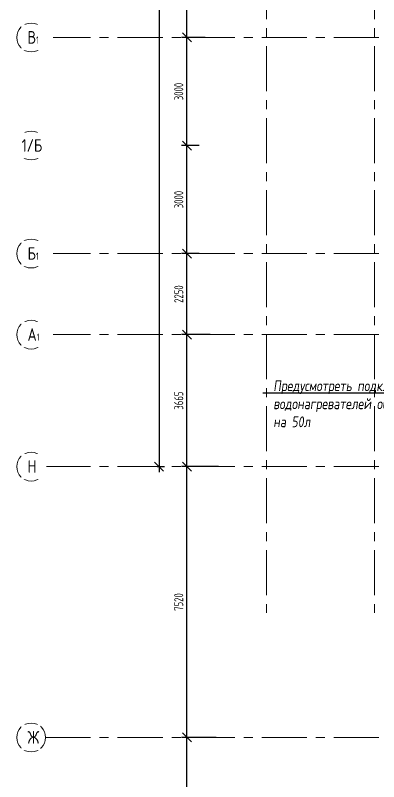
# Model space of a CAD drawing. Header units: millimetres. Extents: x -13407 to 8063098, y -2635 to 109271.
# Drawn here: x -13404 to -3318, y 18733 to 40010 of the extents above; entities that cross this region are included whole.
import ezdxf
from ezdxf import colors
from ezdxf.entities.mleader import LeaderData, LeaderLine
from ezdxf.math import Vec2, Vec3

# ---------------------------------------------------------------- set-up
doc = ezdxf.new("R2010")
doc.units = ezdxf.units.MM
doc.linetypes.add('CENTER', pattern=[2, 1.25, -0.25, 0.25, -0.25])
doc.layers.get('Defpoints').update_dxf_attribs({"color": 6})
doc.layers.add('АР_Оси', color=193, linetype='Continuous', lineweight=9)
doc.layers.add('АР_Оси размеры', color=164, linetype='Continuous', lineweight=9)
doc.layers.add('ТХ ОБОРУДОВАНИЕ', color=250, linetype='Continuous')
doc.styles.add('Архитект', font='isocpeur.ttf', dxfattribs={"width": 0.8, "oblique": 8})
doc.styles.add('ГОСТ 2.304', font='isocpeur.ttf', dxfattribs={"width": 0.7})
doc.dimstyles.new('СПДС', dxfattribs={"dimscale": 100, "dimtxt": 2.5, "dimasz": 2.5, "dimexe": 1.5, "dimexo": 0, "dimgap": 1, "dimtad": 1, "dimdec": 0, "dimrnd": 1, "dimtxsty": 'ГОСТ 2.304', "dimblk": 'OBLIQUE', "dimcen": 2.5, "dimdle": 1.5, "dimadec": 0, "dimazin": 2, "dimtfac": 0.75, "dimtdec": 0, "dimtmove": 1, "dimatfit": 3, "dimfxl": 1, "dimtolj": 1, "dimarcsym": 1})

# ---------------------------------------------------------------- blocks, each defined once
blk = doc.blocks.new('_Oblique')
at = {"color": 253, "linetype": 'ByBlock', "lineweight": -2}
blk.add_line((-0.5, -0.5), (0.5, 0.5), dxfattribs=at)
blk = doc.blocks.new('*D518')
at = {"layer": 'Defpoints', "color": 0, "ltscale": 100, "transparency": 16777216}
for p in [(-8643, 19960), (-7825, 19960), (-8293, 15790)]:
    blk.add_point(p, dxfattribs=at)
at = {"layer": 'АР_Оси размеры', "color": 253, "lineweight": -2, "ltscale": 100, "transparency": 16777216}
for p, q in [((-8643, 15640), (-8643, 20110)), ((-7825, 19960), (-8793, 19960)), ((-8293, 15790), (-8793, 15790))]:
    blk.add_line(p, q, dxfattribs=at)
at = {"layer": 'АР_Оси размеры', "color": 253, "lineweight": -2, "ltscale": 100, "transparency": 16777216, "xscale": 250, "yscale": 250, "zscale": 250}
for p, rotation in [((-8643, 19960), 90), ((-8643, 15790), 270)]:
    blk.add_blockref('_Oblique', p, dxfattribs=dict(at, rotation=rotation))
at = {"layer": 'АР_Оси размеры', "color": 253, "ltscale": 100, "transparency": 16777216, "insert": (-8868, 17875), "char_height": 250, "attachment_point": 5, "rotation": 90, "style": 'ГОСТ 2.304'}
blk.add_mtext('\\A1;4170', dxfattribs=at)
blk = doc.blocks.new('*D519')
at = {"layer": 'Defpoints', "color": 0, "ltscale": 100, "transparency": 16777216}
for p in [(-8643, 27480), (-7764, 27480), (-7825, 19960)]:
    blk.add_point(p, dxfattribs=at)
at = {"layer": 'АР_Оси размеры', "color": 253, "lineweight": -2, "ltscale": 100, "transparency": 16777216}
for p, q in [((-7764, 27480), (-8793, 27480)), ((-8643, 19810), (-8643, 27630)), ((-7825, 19960), (-8793, 19960))]:
    blk.add_line(p, q, dxfattribs=at)
at = {"layer": 'АР_Оси размеры', "color": 253, "lineweight": -2, "ltscale": 100, "transparency": 16777216, "xscale": 250, "yscale": 250, "zscale": 250}
for p, rotation in [((-8643, 27480), 90), ((-8643, 19960), 270)]:
    blk.add_blockref('_Oblique', p, dxfattribs=dict(at, rotation=rotation))
at = {"layer": 'АР_Оси размеры', "color": 253, "ltscale": 100, "transparency": 16777216, "insert": (-8868, 23720), "char_height": 250, "attachment_point": 5, "rotation": 90, "style": 'ГОСТ 2.304'}
blk.add_mtext('\\A1;7520', dxfattribs=at)
blk = doc.blocks.new('*D520')
at = {"layer": 'Defpoints', "color": 0, "ltscale": 100, "transparency": 16777216}
for p in [(-8643, 31145), (-7994, 31145), (-7764, 27480)]:
    blk.add_point(p, dxfattribs=at)
at = {"layer": 'АР_Оси размеры', "color": 253, "lineweight": -2, "ltscale": 100, "transparency": 16777216}
for p, q in [((-8643, 27330), (-8643, 31295)), ((-7994, 31145), (-8793, 31145)), ((-7764, 27480), (-8793, 27480))]:
    blk.add_line(p, q, dxfattribs=at)
at = {"layer": 'АР_Оси размеры', "color": 253, "lineweight": -2, "ltscale": 100, "transparency": 16777216, "xscale": 250, "yscale": 250, "zscale": 250}
for p, rotation in [((-8643, 31145), 90), ((-8643, 27480), 270)]:
    blk.add_blockref('_Oblique', p, dxfattribs=dict(at, rotation=rotation))
at = {"layer": 'АР_Оси размеры', "color": 253, "ltscale": 100, "transparency": 16777216, "insert": (-8868, 29313), "char_height": 250, "attachment_point": 5, "rotation": 90, "style": 'ГОСТ 2.304'}
blk.add_mtext('\\A1;3665', dxfattribs=at)
blk = doc.blocks.new('*D462')
at = {"layer": 'Defpoints', "color": 0, "ltscale": 100, "transparency": 16777216}
for p in [(-8643, 33395), (-8301, 33395), (-7994, 31145)]:
    blk.add_point(p, dxfattribs=at)
at = {"layer": 'АР_Оси размеры', "color": 253, "lineweight": -2, "ltscale": 100, "transparency": 16777216}
for p, q in [((-8643, 30995), (-8643, 33545)), ((-8301, 33395), (-8793, 33395)), ((-7994, 31145), (-8793, 31145))]:
    blk.add_line(p, q, dxfattribs=at)
at = {"layer": 'АР_Оси размеры', "color": 253, "lineweight": -2, "ltscale": 100, "transparency": 16777216, "xscale": 250, "yscale": 250, "zscale": 250}
for p, rotation in [((-8643, 33395), 90), ((-8643, 31145), 270)]:
    blk.add_blockref('_Oblique', p, dxfattribs=dict(at, rotation=rotation))
at = {"layer": 'АР_Оси размеры', "color": 253, "ltscale": 100, "transparency": 16777216, "insert": (-8868, 32270), "char_height": 250, "attachment_point": 5, "rotation": 90, "style": 'ГОСТ 2.304'}
blk.add_mtext('\\A1;2250', dxfattribs=at)
blk = doc.blocks.new('*D463')
at = {"layer": 'Defpoints', "color": 0, "ltscale": 100, "transparency": 16777216}
for p in [(-8643, 36395), (-8301, 36395), (-8301, 33395)]:
    blk.add_point(p, dxfattribs=at)
at = {"layer": 'АР_Оси размеры', "color": 253, "lineweight": -2, "ltscale": 100, "transparency": 16777216}
for p, q in [((-8301, 36395), (-8793, 36395)), ((-8643, 33245), (-8643, 36545)), ((-8301, 33395), (-8793, 33395))]:
    blk.add_line(p, q, dxfattribs=at)
at = {"layer": 'АР_Оси размеры', "color": 253, "lineweight": -2, "ltscale": 100, "transparency": 16777216, "xscale": 250, "yscale": 250, "zscale": 250}
for p, rotation in [((-8643, 36395), 90), ((-8643, 33395), 270)]:
    blk.add_blockref('_Oblique', p, dxfattribs=dict(at, rotation=rotation))
at = {"layer": 'АР_Оси размеры', "color": 253, "ltscale": 100, "transparency": 16777216, "insert": (-8868, 34895), "char_height": 250, "attachment_point": 5, "rotation": 90, "style": 'ГОСТ 2.304'}
blk.add_mtext('\\A1;3000', dxfattribs=at)
blk = doc.blocks.new('*D464')
at = {"layer": 'Defpoints', "color": 0, "ltscale": 100, "transparency": 16777216}
for p in [(-8643, 39395), (-8134, 39395), (-8301, 36395)]:
    blk.add_point(p, dxfattribs=at)
at = {"layer": 'АР_Оси размеры', "color": 253, "lineweight": -2, "ltscale": 100, "transparency": 16777216}
for p, q in [((-8134, 39395), (-8793, 39395)), ((-8643, 36245), (-8643, 39545)), ((-8301, 36395), (-8793, 36395))]:
    blk.add_line(p, q, dxfattribs=at)
at = {"layer": 'АР_Оси размеры', "color": 253, "lineweight": -2, "ltscale": 100, "transparency": 16777216, "xscale": 250, "yscale": 250, "zscale": 250}
for p, rotation in [((-8643, 39395), 90), ((-8643, 36395), 270)]:
    blk.add_blockref('_Oblique', p, dxfattribs=dict(at, rotation=rotation))
at = {"layer": 'АР_Оси размеры', "color": 253, "ltscale": 100, "transparency": 16777216, "insert": (-8868, 37895), "char_height": 250, "attachment_point": 5, "rotation": 90, "style": 'ГОСТ 2.304'}
blk.add_mtext('\\A1;3000', dxfattribs=at)
blk = doc.blocks.new('*D465')
at = {"layer": 'Defpoints', "color": 0, "ltscale": 100, "transparency": 16777216}
for p in [(-8643, 43895), (-8080, 43895), (-8134, 39395)]:
    blk.add_point(p, dxfattribs=at)
at = {"layer": 'АР_Оси размеры', "color": 253, "lineweight": -2, "ltscale": 100, "transparency": 16777216}
for p, q in [((-8643, 39245), (-8643, 44045)), ((-8080, 43895), (-8793, 43895)), ((-8134, 39395), (-8793, 39395))]:
    blk.add_line(p, q, dxfattribs=at)
at = {"layer": 'АР_Оси размеры', "color": 253, "lineweight": -2, "ltscale": 100, "transparency": 16777216, "xscale": 250, "yscale": 250, "zscale": 250}
for p, rotation in [((-8643, 43895), 90), ((-8643, 39395), 270)]:
    blk.add_blockref('_Oblique', p, dxfattribs=dict(at, rotation=rotation))
at = {"layer": 'АР_Оси размеры', "color": 253, "ltscale": 100, "transparency": 16777216, "insert": (-8868, 41645), "char_height": 250, "attachment_point": 5, "rotation": 90, "style": 'ГОСТ 2.304'}
blk.add_mtext('\\A1;4500', dxfattribs=at)
blk = doc.blocks.new('*D475')
at = {"layer": 'Defpoints', "color": 0, "ltscale": 100, "transparency": 16777216}
for p in [(-9469, 75395), (-9469, 27480), (-9413, 27480)]:
    blk.add_point(p, dxfattribs=at)
at = {"layer": 'АР_Оси размеры', "color": 253, "lineweight": -2, "ltscale": 100, "transparency": 16777216}
for p, q in [((-9413, 75545), (-9413, 27330)), ((-9469, 75395), (-9263, 75395)), ((-9469, 27480), (-9263, 27480))]:
    blk.add_line(p, q, dxfattribs=at)
at = {"layer": 'АР_Оси размеры', "color": 253, "lineweight": -2, "ltscale": 100, "transparency": 16777216, "xscale": 250, "yscale": 250, "zscale": 250}
for p, rotation in [((-9413, 75395), 90), ((-9413, 27480), 270)]:
    blk.add_blockref('_Oblique', p, dxfattribs=dict(at, rotation=rotation))
at = {"layer": 'АР_Оси размеры', "color": 253, "ltscale": 100, "transparency": 16777216, "insert": (-9638, 51438), "char_height": 250, "attachment_point": 5, "rotation": 90, "style": 'ГОСТ 2.304'}
blk.add_mtext('\\A1;47915', dxfattribs=at)

msp = doc.modelspace()

# ---------------------------------------------------------------- linework, layer by layer
at = {"layer": 'АР_Оси', "color": 253, "linetype": 'CENTER', "ltscale": 1000}
for p, q in [((-6430.1, 79157.5), (-6430.1, 23425.1)), ((-3430.1, 79157.5), (-3430.1, 23425.1)), ((-12563.8, 39395), (70614.6, 39395)), ((-12563.8, 33395), (70614.6, 33395)), ((-12563.8, 31145), (70614.6, 31145)), ((-12563.8, 27480), (71033.4, 27480)), ((-12563.8, 19960), (71033.4, 19960))]:
    msp.add_line(p, q, dxfattribs=at)
at = {"layer": 'АР_Оси', "color": 253, "ltscale": 0.5}
for centre in [(-12963.8, 39395), (-12963.8, 36395), (-12963.8, 33395), (-12963.8, 31145), (-12963.8, 27480), (-12963.8, 19960)]:
    msp.add_circle(centre, 400, dxfattribs=at)

# ---------------------------------------------------------------- dimensions: what is measured, and where the dimension line sits
at = {"layer": 'АР_Оси размеры', "color": 253, "ltscale": 100}
for base, p1, p2, picture, middle in [((-9413.3, 27480), (-9469.1, 75395), (-9469.1, 27480), '*D475', (-9638.3, 51437.5)), ((-8642.7, 43895), (-8133.8, 39395), (-8079.8, 43895), '*D465', (-8867.7, 41645)), ((-8642.7, 39395), (-8300.8, 36395), (-8133.8, 39395), '*D464', (-8867.7, 37895)), ((-8642.7, 36395), (-8300.8, 33395), (-8300.8, 36395), '*D463', (-8867.7, 34895)), ((-8642.7, 33395), (-7993.9, 31145), (-8300.8, 33395), '*D462', (-8867.7, 32270)), ((-8642.7, 31145), (-7764, 27480), (-7993.9, 31145), '*D520', (-8867.7, 29312.5)), ((-8642.7, 27480), (-7824.9, 19960), (-7764, 27480), '*D519', (-8867.7, 23720)), ((-8642.7, 19960), (-8292.9, 15790), (-7824.9, 19960), '*D518', (-8867.7, 17875))]:
    dim = msp.add_linear_dim(base=base, p1=p1, p2=p2, angle=90, dimstyle='СПДС', override={"dimclrd": 253, "dimclre": 253, "dimclrt": 253}, dxfattribs=at)
    dim.commit()
    dim.dimension.update_dxf_attribs({"geometry": picture, "text_midpoint": middle})

# ---------------------------------------------------------------- leaders
at = {"layer": 'ТХ ОБОРУДОВАНИЕ', "color": 253, "lineweight": 9, "ltscale": 100}
ml = msp.add_multileader_mtext('Standard', dxfattribs=at)
ml.set_content('Предусмотреть подключение водонагревателей объемом на 50л', color=253, style='Архитект')
ml.set_leader_properties(color=253, lineweight=-1)
ml.build(insert=Vec2(0, 0))
ml.multileader.update_dxf_attribs({"text_left_attachment_type": 6, "text_right_attachment_type": 6, "dogleg_length": 150.1, "arrow_head_size": 200})
ctx = ml.context
ctx.base_point, ctx.char_height, ctx.arrow_head_size, ctx.landing_gap_size, ctx.plane_origin = Vec3(-6293, 29515.1), 300, 200, 50, Vec3(-318.3, 29927.3)
ctx.left_attachment, ctx.right_attachment = 6, 6
notes = []
notes.append((ctx, [(0, (1, 1, 0), (-1716.8, 29515.1), (-1, 0), 150.1, [(3, [(2376.4, 32052.3), (9144.4, 30433.1), (3202.4, 34163.8)], 0, [])])]))
ctx.mtext.insert, ctx.mtext.width, ctx.mtext.flow_direction = Vec3(-6243, 29875.1), 4573.116, 5
for ctx, leaders in notes:
    for number, flags, end, landing, length, lines in leaders:
        leader = LeaderData()
        leader.index, (leader.has_last_leader_line, leader.has_dogleg_vector, leader.attachment_direction) = number, flags
        leader.last_leader_point, leader.dogleg_vector, leader.dogleg_length = Vec3(end), Vec3(landing), length
        for number, points, colour, breaks in lines:
            line = LeaderLine()
            line.index, line.vertices, line.color, line.breaks = number, Vec3.list(points), colors.encode_raw_color(colour), breaks
            leader.lines.append(line)
        ctx.leaders.append(leader)

# ---------------------------------------------------------------- next in the draw order: texts
at = {"layer": 'АР_Оси', "color": 253, "char_height": 350, "attachment_point": 1, "line_spacing_factor": 1.149209, "style": 'ГОСТ 2.304', "bg_fill": 2}
for s, insert, width in [('{\\W0.8;В\\H0.57143x;1}', (-13063.6, 39572.8), 528.82), ('{\\W0.8;1/Б}', (-13228.5, 36572.8), 528.82), ('{\\W0.8;Б\\H0.57143x;1}', (-13063.6, 33572.8), 528.82), ('{\\W0.8;А\\H0.57143x;1}', (-13063.6, 31322.8), 528.82), ('{\\W0.8;Ж}', (-13063.6, 20137.8), 178.206)]:
    msp.add_mtext(s, dxfattribs=dict(at, insert=insert, width=width))
at = {"layer": 'АР_Оси', "color": 253, "insert": (-13063.6, 27657.8), "char_height": 350, "attachment_point": 1, "line_spacing_factor": 1.149209, "style": 'ГОСТ 2.304', "bg_fill": 2}
msp.add_mtext('{\\W0.8;Н}', dxfattribs=at)

doc.saveas('drawing.dxf')
